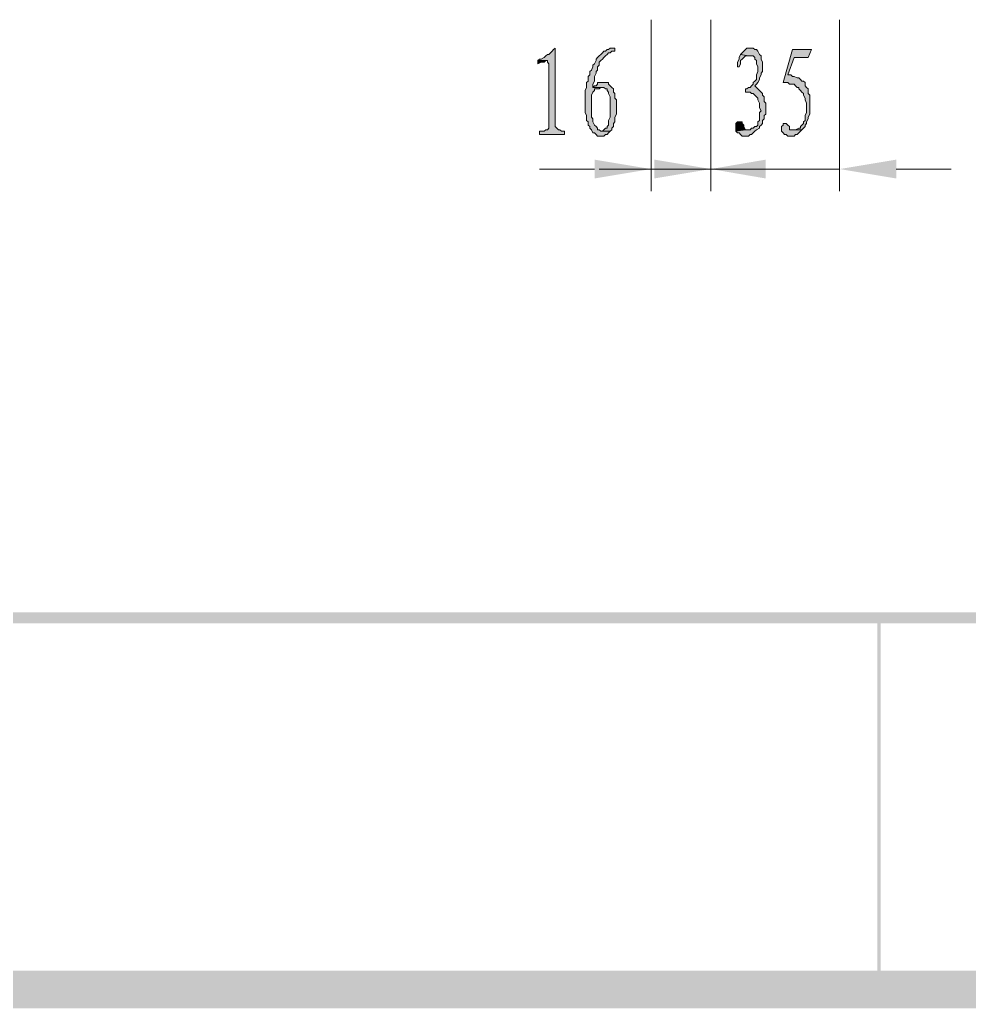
# Model space of a CAD drawing. Header units: inches. Extents: x 20 to 409, y 5 to 283.
# Drawn here: x 225.19 to 250.77, y 5.1 to 31.73 of the extents above; entities that cross this region are included whole.
import ezdxf

# ---------------------------------------------------------------- set-up
doc = ezdxf.new("R2010")
doc.units = ezdxf.units.IN
doc.header["$MEASUREMENT"] = 0
doc.layers.add('C00-00-00', color=7, linetype='Continuous')

msp = doc.modelspace()

# ---------------------------------------------------------------- hatches: boundary and pattern name
at = {"layer": 'C00-00-00'}
h = msp.add_hatch(color=0, dxfattribs=at)
h.dxf.hatch_style = 2
h.paths.add_polyline_path([(239.616, 30.963), (239.573, 30.921), (239.531, 30.879), (239.489, 30.836), (239.446, 30.794), (239.404, 30.794), (239.362, 30.752), (239.319, 30.709), (239.235, 30.667), (239.192, 30.667), (239.15, 30.625), (239.404, 30.625), (239.404, 30.582), (239.446, 30.54), (239.446, 28.804), (239.404, 28.762), (239.362, 28.762), (239.319, 28.72), (239.192, 28.72), (239.192, 28.635), (239.87, 28.635), (239.87, 28.72), (239.785, 28.72), (239.743, 28.762), (239.7, 28.762), (239.658, 28.804), (239.616, 28.847)])
h = msp.add_hatch(color=0, dxfattribs=at)
h.dxf.hatch_style = 2
h.paths.add_polyline_path([(241.224, 30.963), (241.097, 30.963), (241.055, 30.921), (241.013, 30.921), (240.97, 30.879), (240.928, 30.879), (240.886, 30.836), (240.843, 30.794), (240.801, 30.752), (240.759, 30.709), (240.716, 30.667), (240.716, 30.625), (240.674, 30.54), (240.632, 30.498), (240.632, 30.455), (240.589, 30.371), (240.547, 30.328), (240.547, 30.244), (240.505, 30.201), (240.505, 30.074), (240.462, 30.032), (240.462, 29.905), (240.42, 29.82), (240.42, 29.228), (240.462, 29.143), (240.462, 29.016), (240.505, 28.974), (240.505, 28.889), (240.547, 28.847), (240.547, 28.804), (240.589, 28.762), (240.632, 28.677), (240.674, 28.677), (240.716, 28.635), (240.759, 28.593), (240.928, 28.593), (240.97, 28.635), (241.013, 28.635), (241.055, 28.677), (241.097, 28.72), (240.843, 28.72), (240.801, 28.762), (240.759, 28.762), (240.759, 28.804), (240.716, 28.847), (240.674, 28.889), (240.632, 28.974), (240.632, 29.058), (240.589, 29.101), (240.589, 29.693), (240.632, 29.778), (240.674, 29.82), (240.674, 29.863), (240.716, 29.863), (240.801, 29.863), (240.843, 29.905), (240.928, 29.905), (240.632, 29.905), (240.632, 29.99), (240.674, 30.074), (240.674, 30.201), (240.716, 30.286), (240.716, 30.328), (240.759, 30.371), (240.759, 30.455), (240.801, 30.498), (240.801, 30.582), (240.843, 30.625), (240.886, 30.667), (240.928, 30.709), (240.97, 30.752), (241.013, 30.794), (241.055, 30.836), (241.097, 30.836), (241.14, 30.879), (241.224, 30.879)])
h = msp.add_hatch(color=0, dxfattribs=at)
h.dxf.hatch_style = 2
h.paths.add_polyline_path([(244.865, 30.963), (244.78, 30.963), (244.738, 30.921), (244.696, 30.879), (244.653, 30.836), (244.611, 30.794), (244.823, 30.752), (244.95, 30.752), (244.992, 30.709), (244.992, 30.667), (245.034, 30.625), (245.034, 30.54), (245.077, 30.455), (245.077, 30.328), (245.034, 30.244), (245.034, 30.117), (244.992, 30.074), (244.95, 30.032), (244.95, 29.99), (244.907, 29.947), (244.865, 29.905), (244.823, 29.905), (244.78, 29.863), (244.738, 29.863), (244.738, 29.778), (244.865, 29.778), (244.907, 29.736), (244.95, 29.736), (244.992, 29.693), (245.034, 29.651), (245.077, 29.609), (245.077, 29.566), (245.119, 29.482), (245.119, 29.355), (245.161, 29.27), (245.119, 29.228), (245.119, 29.016), (245.077, 28.974), (245.077, 28.889), (245.034, 28.847), (244.992, 28.847), (244.95, 28.804), (244.907, 28.804), (244.865, 28.762), (244.738, 28.762), (244.484, 28.72), (244.526, 28.677), (244.569, 28.677), (244.611, 28.635), (244.653, 28.593), (244.823, 28.593), (244.865, 28.635), (244.907, 28.635), (244.95, 28.677), (244.992, 28.72), (245.034, 28.762), (245.119, 28.804), (245.119, 28.847), (245.161, 28.889), (245.204, 28.931), (245.204, 29.016), (245.246, 29.058), (245.246, 29.143), (245.288, 29.185), (245.288, 29.482), (245.246, 29.524), (245.246, 29.651), (245.204, 29.693), (245.204, 29.736), (245.161, 29.778), (245.119, 29.82), (245.077, 29.863), (245.034, 29.905), (244.992, 29.947), (245.034, 29.99), (245.077, 30.032), (245.119, 30.117), (245.119, 30.159), (245.161, 30.244), (245.161, 30.286), (245.204, 30.328), (245.204, 30.582), (245.161, 30.667), (245.161, 30.752), (245.119, 30.794), (245.077, 30.879), (245.034, 30.921), (244.992, 30.921), (244.95, 30.963)])
h = msp.add_hatch(color=0, dxfattribs=at)
h.dxf.hatch_style = 2
h.paths.add_polyline_path([(246.516, 30.921), (246.008, 30.921), (245.754, 30.032), (245.881, 30.032), (245.923, 29.99), (246.05, 29.99), (246.093, 29.947), (246.135, 29.905), (246.177, 29.905), (246.177, 29.863), (246.22, 29.82), (246.262, 29.778), (246.304, 29.736), (246.304, 29.693), (246.347, 29.609), (246.347, 29.566), (246.389, 29.482), (246.389, 29.228), (246.347, 29.143), (246.347, 29.058), (246.347, 29.016), (246.304, 28.974), (246.304, 28.931), (246.262, 28.889), (246.22, 28.847), (246.22, 28.804), (246.177, 28.804), (246.093, 28.762), (245.923, 28.762), (246.262, 28.762), (246.304, 28.804), (246.347, 28.847), (246.347, 28.889), (246.389, 28.931), (246.389, 28.974), (246.431, 29.058), (246.431, 29.101), (246.474, 29.185), (246.474, 29.693), (246.431, 29.736), (246.431, 29.863), (246.389, 29.905), (246.347, 29.947), (246.347, 30.032), (246.304, 30.074), (246.262, 30.074), (246.22, 30.117), (246.177, 30.159), (246.135, 30.159), (246.05, 30.201), (246.008, 30.201), (245.966, 30.244), (245.881, 30.244), (246.05, 30.709), (246.431, 30.709)])
h = msp.add_hatch(color=0, dxfattribs=at)
h.dxf.hatch_style = 2
h.paths.add_polyline_path([(239.15, 30.625), (239.15, 30.54), (239.235, 30.582), (239.319, 30.582), (239.362, 30.625)])
h = msp.add_hatch(color=0, dxfattribs=at)
h.dxf.hatch_style = 2
h.paths.add_polyline_path([(244.611, 30.794), (244.569, 30.709), (244.569, 30.667), (244.526, 30.582), (244.526, 30.455), (244.569, 30.455), (244.611, 30.54), (244.611, 30.625), (244.653, 30.667), (244.696, 30.709), (244.738, 30.752), (244.823, 30.752)])
h = msp.add_hatch(color=0, dxfattribs=at)
h.dxf.hatch_style = 2
h.paths.add_polyline_path([(240.928, 30.032), (240.759, 30.032), (240.759, 29.99), (240.716, 29.947), (240.674, 29.947), (240.632, 29.905), (240.928, 29.905), (240.97, 29.863), (241.013, 29.863), (241.013, 29.82), (241.055, 29.778), (241.055, 29.736), (241.097, 29.651), (241.097, 29.101), (241.055, 29.016), (241.055, 28.974), (241.055, 28.931), (241.055, 28.889), (241.013, 28.847), (241.013, 28.804), (240.97, 28.804), (240.928, 28.762), (240.886, 28.72), (240.843, 28.72), (241.097, 28.72), (241.14, 28.762), (241.14, 28.804), (241.182, 28.847), (241.182, 28.931), (241.224, 28.974), (241.224, 29.101), (241.267, 29.185), (241.267, 29.566), (241.224, 29.609), (241.224, 29.736), (241.182, 29.778), (241.182, 29.863), (241.14, 29.905), (241.097, 29.947), (241.055, 29.99), (241.055, 30.032), (240.97, 30.032)])
h = msp.add_hatch(color=0, dxfattribs=at)
h.dxf.hatch_style = 2
h.paths.add_polyline_path([(244.569, 28.974), (244.526, 28.974), (244.484, 28.931), (244.484, 28.72), (244.738, 28.762), (244.696, 28.847), (244.696, 28.889), (244.653, 28.931), (244.653, 28.974)])
h = msp.add_hatch(color=0, dxfattribs=at)
h.dxf.hatch_style = 2
h.paths.add_polyline_path([(245.796, 28.931), (245.754, 28.931), (245.754, 28.889), (245.712, 28.847), (245.712, 28.72), (245.754, 28.677), (245.796, 28.635), (245.839, 28.635), (245.881, 28.593), (246.05, 28.593), (246.093, 28.635), (246.135, 28.635), (246.177, 28.677), (246.22, 28.72), (246.262, 28.762), (245.923, 28.762), (245.923, 28.847), (245.881, 28.889), (245.839, 28.931)])
h = msp.add_hatch(color=0, dxfattribs=at)
h.dxf.hatch_style = 2
h.paths.add_polyline_path([(240.674, 27.958), (240.674, 27.45), (242.198, 27.704)])
h = msp.add_hatch(color=0, dxfattribs=at)
h.dxf.hatch_style = 2
h.paths.add_polyline_path([(242.283, 27.958), (242.283, 27.45), (243.807, 27.704)])
h = msp.add_hatch(color=0, dxfattribs=at)
h.dxf.hatch_style = 2
h.paths.add_polyline_path([(245.288, 27.958), (245.288, 27.45), (243.807, 27.704)])
h = msp.add_hatch(color=0, dxfattribs=at)
h.dxf.hatch_style = 2
h.paths.add_polyline_path([(248.802, 27.958), (248.802, 27.45), (247.278, 27.704)])
h = msp.add_hatch(color=0, dxfattribs=at)
h.dxf.hatch_style = 2
h.paths.add_polyline_path([(28.33, 15.766), (28.33, 15.469), (408.314, 15.766)])
h = msp.add_hatch(color=0, dxfattribs=at)
h.dxf.hatch_style = 2
h.paths.add_polyline_path([(28.33, 15.469), (408.314, 15.766), (408.314, 15.469)])
h = msp.add_hatch(color=0, dxfattribs=at)
h.dxf.hatch_style = 2
h.paths.add_polyline_path([(248.294, 5.606), (248.379, 5.606), (248.294, 15.596)])
h = msp.add_hatch(color=0, dxfattribs=at)
h.dxf.hatch_style = 2
h.paths.add_polyline_path([(248.379, 5.606), (248.294, 15.596), (248.379, 15.596)])
h = msp.add_hatch(color=0, dxfattribs=at)
h.dxf.hatch_style = 2
h.paths.add_polyline_path([(28.838, 6.114), (27.822, 5.098), (407.806, 6.114)])
h = msp.add_hatch(color=0, dxfattribs=at)
h.dxf.hatch_style = 2
h.paths.add_polyline_path([(27.822, 5.098), (407.806, 6.114), (408.822, 5.098)])

# ---------------------------------------------------------------- linework, layer by layer
at = {"layer": 'C00-00-00', "color": 0, "lineweight": 0}
for points in [[(242.198, 31.725), (242.198, 27.111)], [(243.807, 31.725), (243.807, 27.111)], [(243.807, 31.725), (243.807, 27.111)], [(247.278, 31.725), (247.278, 27.111)], [(240.674, 27.704), (239.192, 27.704)], [(242.283, 27.704), (240.801, 27.704)], [(242.198, 27.704), (243.807, 27.704)], [(243.807, 27.704), (247.278, 27.704)], [(245.288, 27.704), (246.77, 27.704)], [(248.802, 27.704), (250.284, 27.704)]]:
    msp.add_lwpolyline(points, dxfattribs=at)
for points in [[(239.616, 30.963), (239.573, 30.921), (239.531, 30.879), (239.489, 30.836), (239.446, 30.794), (239.404, 30.794), (239.362, 30.752), (239.319, 30.709), (239.235, 30.667), (239.192, 30.667), (239.15, 30.625), (239.404, 30.625), (239.404, 30.582), (239.446, 30.54), (239.446, 28.804), (239.404, 28.762), (239.362, 28.762), (239.319, 28.72), (239.192, 28.72), (239.192, 28.635), (239.87, 28.635), (239.87, 28.72), (239.785, 28.72), (239.743, 28.762), (239.7, 28.762), (239.658, 28.804), (239.616, 28.847)], [(241.224, 30.963), (241.097, 30.963), (241.055, 30.921), (241.013, 30.921), (240.97, 30.879), (240.928, 30.879), (240.886, 30.836), (240.843, 30.794), (240.801, 30.752), (240.759, 30.709), (240.716, 30.667), (240.716, 30.625), (240.674, 30.54), (240.632, 30.498), (240.632, 30.455), (240.589, 30.371), (240.547, 30.328), (240.547, 30.244), (240.505, 30.201), (240.505, 30.074), (240.462, 30.032), (240.462, 29.905), (240.42, 29.82), (240.42, 29.228), (240.462, 29.143), (240.462, 29.016), (240.505, 28.974), (240.505, 28.889), (240.547, 28.847), (240.547, 28.804), (240.589, 28.762), (240.632, 28.677), (240.674, 28.677), (240.716, 28.635), (240.759, 28.593), (240.928, 28.593), (240.97, 28.635), (241.013, 28.635), (241.055, 28.677), (241.097, 28.72), (240.843, 28.72), (240.801, 28.762), (240.759, 28.762), (240.759, 28.804), (240.716, 28.847), (240.674, 28.889), (240.632, 28.974), (240.632, 29.058), (240.589, 29.101), (240.589, 29.693), (240.632, 29.778), (240.674, 29.82), (240.674, 29.863), (240.716, 29.863), (240.801, 29.863), (240.843, 29.905), (240.928, 29.905), (240.632, 29.905), (240.632, 29.99), (240.674, 30.074), (240.674, 30.201), (240.716, 30.286), (240.716, 30.328), (240.759, 30.371), (240.759, 30.455), (240.801, 30.498), (240.801, 30.582), (240.843, 30.625), (240.886, 30.667), (240.928, 30.709), (240.97, 30.752), (241.013, 30.794), (241.055, 30.836), (241.097, 30.836), (241.14, 30.879), (241.224, 30.879)], [(244.865, 30.963), (244.78, 30.963), (244.738, 30.921), (244.696, 30.879), (244.653, 30.836), (244.611, 30.794), (244.823, 30.752), (244.95, 30.752), (244.992, 30.709), (244.992, 30.667), (245.034, 30.625), (245.034, 30.54), (245.077, 30.455), (245.077, 30.328), (245.034, 30.244), (245.034, 30.117), (244.992, 30.074), (244.95, 30.032), (244.95, 29.99), (244.907, 29.947), (244.865, 29.905), (244.823, 29.905), (244.78, 29.863), (244.738, 29.863), (244.738, 29.778), (244.865, 29.778), (244.907, 29.736), (244.95, 29.736), (244.992, 29.693), (245.034, 29.651), (245.077, 29.609), (245.077, 29.566), (245.119, 29.482), (245.119, 29.355), (245.161, 29.27), (245.119, 29.228), (245.119, 29.016), (245.077, 28.974), (245.077, 28.889), (245.034, 28.847), (244.992, 28.847), (244.95, 28.804), (244.907, 28.804), (244.865, 28.762), (244.738, 28.762), (244.484, 28.72), (244.526, 28.677), (244.569, 28.677), (244.611, 28.635), (244.653, 28.593), (244.823, 28.593), (244.865, 28.635), (244.907, 28.635), (244.95, 28.677), (244.992, 28.72), (245.034, 28.762), (245.119, 28.804), (245.119, 28.847), (245.161, 28.889), (245.204, 28.931), (245.204, 29.016), (245.246, 29.058), (245.246, 29.143), (245.288, 29.185), (245.288, 29.482), (245.246, 29.524), (245.246, 29.651), (245.204, 29.693), (245.204, 29.736), (245.161, 29.778), (245.119, 29.82), (245.077, 29.863), (245.034, 29.905), (244.992, 29.947), (245.034, 29.99), (245.077, 30.032), (245.119, 30.117), (245.119, 30.159), (245.161, 30.244), (245.161, 30.286), (245.204, 30.328), (245.204, 30.582), (245.161, 30.667), (245.161, 30.752), (245.119, 30.794), (245.077, 30.879), (245.034, 30.921), (244.992, 30.921), (244.95, 30.963)], [(246.516, 30.921), (246.008, 30.921), (245.754, 30.032), (245.881, 30.032), (245.923, 29.99), (246.05, 29.99), (246.093, 29.947), (246.135, 29.905), (246.177, 29.905), (246.177, 29.863), (246.22, 29.82), (246.262, 29.778), (246.304, 29.736), (246.304, 29.693), (246.347, 29.609), (246.347, 29.566), (246.389, 29.482), (246.389, 29.228), (246.347, 29.143), (246.347, 29.058), (246.347, 29.016), (246.304, 28.974), (246.304, 28.931), (246.262, 28.889), (246.22, 28.847), (246.22, 28.804), (246.177, 28.804), (246.093, 28.762), (245.923, 28.762), (246.262, 28.762), (246.304, 28.804), (246.347, 28.847), (246.347, 28.889), (246.389, 28.931), (246.389, 28.974), (246.431, 29.058), (246.431, 29.101), (246.474, 29.185), (246.474, 29.693), (246.431, 29.736), (246.431, 29.863), (246.389, 29.905), (246.347, 29.947), (246.347, 30.032), (246.304, 30.074), (246.262, 30.074), (246.22, 30.117), (246.177, 30.159), (246.135, 30.159), (246.05, 30.201), (246.008, 30.201), (245.966, 30.244), (245.881, 30.244), (246.05, 30.709), (246.431, 30.709)], [(239.15, 30.625), (239.15, 30.54), (239.235, 30.582), (239.319, 30.582), (239.362, 30.625)], [(244.611, 30.794), (244.569, 30.709), (244.569, 30.667), (244.526, 30.582), (244.526, 30.455), (244.569, 30.455), (244.611, 30.54), (244.611, 30.625), (244.653, 30.667), (244.696, 30.709), (244.738, 30.752), (244.823, 30.752)], [(240.928, 30.032), (240.759, 30.032), (240.759, 29.99), (240.716, 29.947), (240.674, 29.947), (240.632, 29.905), (240.928, 29.905), (240.97, 29.863), (241.013, 29.863), (241.013, 29.82), (241.055, 29.778), (241.055, 29.736), (241.097, 29.651), (241.097, 29.101), (241.055, 29.016), (241.055, 28.974), (241.055, 28.931), (241.055, 28.889), (241.013, 28.847), (241.013, 28.804), (240.97, 28.804), (240.928, 28.762), (240.886, 28.72), (240.843, 28.72), (241.097, 28.72), (241.14, 28.762), (241.14, 28.804), (241.182, 28.847), (241.182, 28.931), (241.224, 28.974), (241.224, 29.101), (241.267, 29.185), (241.267, 29.566), (241.224, 29.609), (241.224, 29.736), (241.182, 29.778), (241.182, 29.863), (241.14, 29.905), (241.097, 29.947), (241.055, 29.99), (241.055, 30.032), (240.97, 30.032)], [(244.569, 28.974), (244.526, 28.974), (244.484, 28.931), (244.484, 28.72), (244.738, 28.762), (244.696, 28.847), (244.696, 28.889), (244.653, 28.931), (244.653, 28.974)], [(245.796, 28.931), (245.754, 28.931), (245.754, 28.889), (245.712, 28.847), (245.712, 28.72), (245.754, 28.677), (245.796, 28.635), (245.839, 28.635), (245.881, 28.593), (246.05, 28.593), (246.093, 28.635), (246.135, 28.635), (246.177, 28.677), (246.22, 28.72), (246.262, 28.762), (245.923, 28.762), (245.923, 28.847), (245.881, 28.889), (245.839, 28.931)]]:
    msp.add_lwpolyline(points, close=True, dxfattribs=at)

doc.saveas('drawing.dxf')
